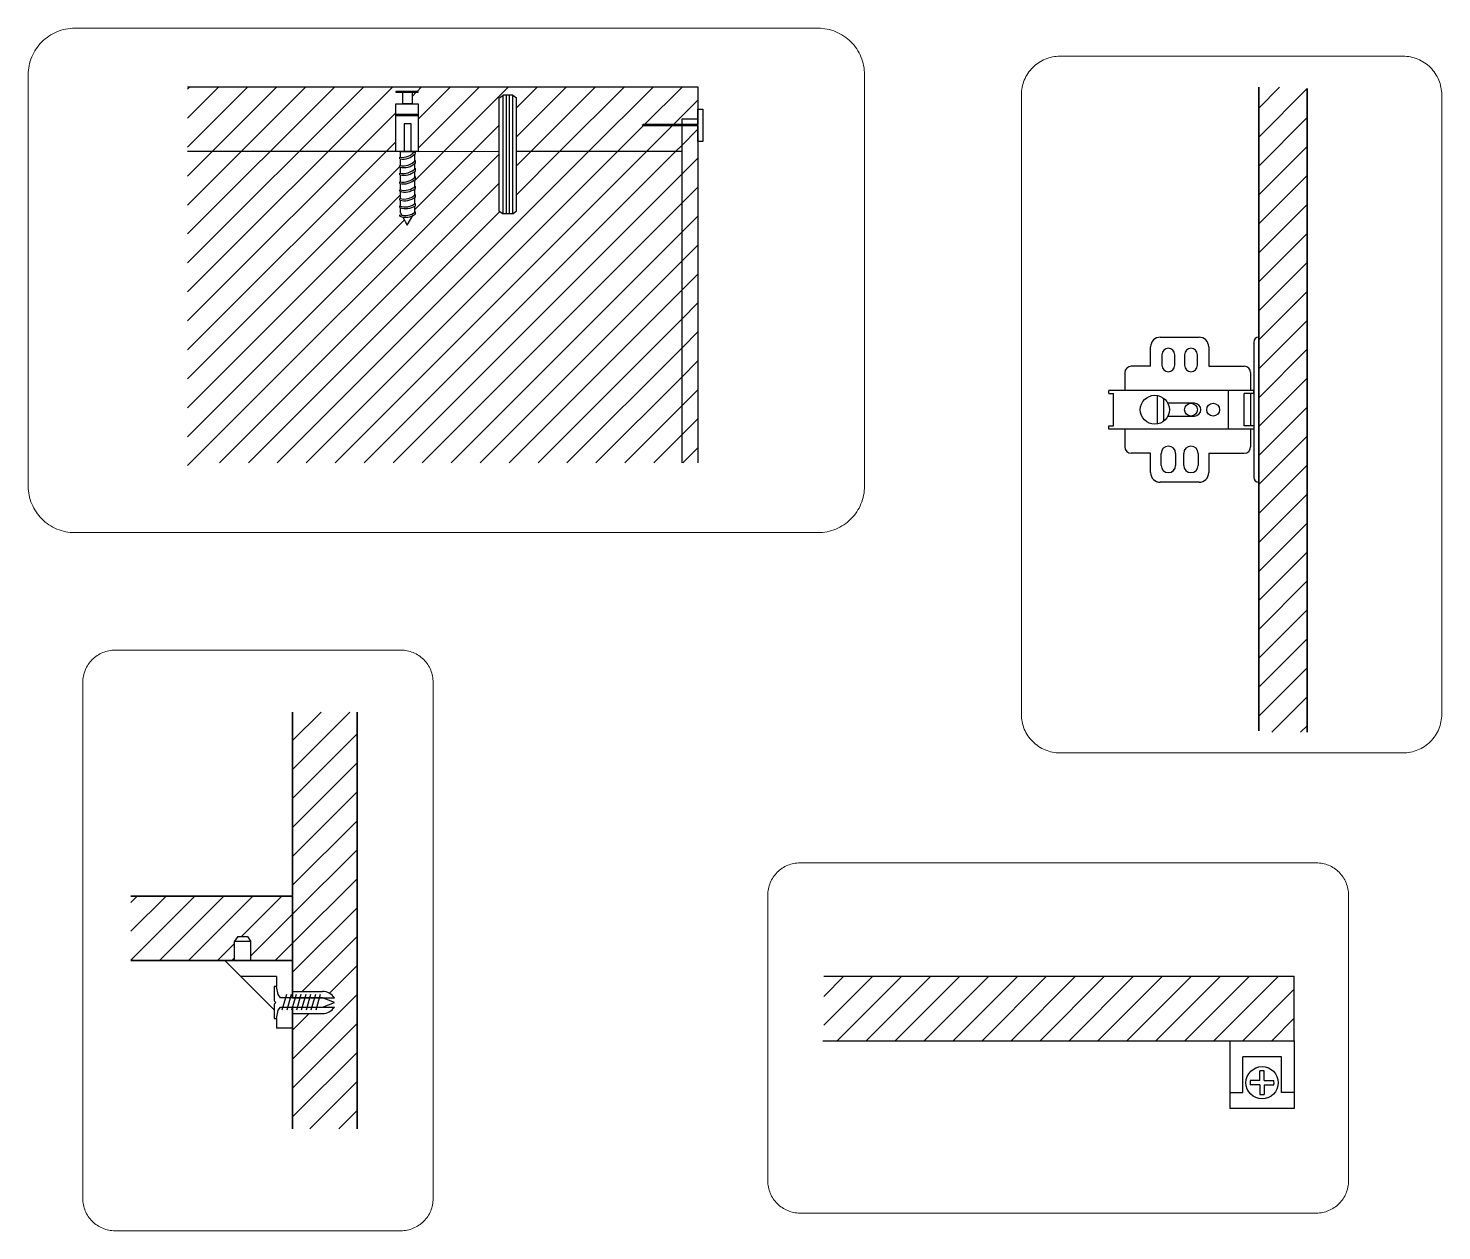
# Model space of a CAD drawing. Header units: millimetres. Extents: x 504 to 1777, y -463 to 772.
# Drawn here: x 1733.3 to 1777.12, y 593.77 to 631.06 of the extents above; entities that cross this region are included whole.
import ezdxf

# ---------------------------------------------------------------- set-up
doc = ezdxf.new("R2010")
doc.units = ezdxf.units.MM
doc.linetypes.add('CENTER2', pattern=[1.125, 0.75, -0.125, 0.125, -0.125])
for name, color, linetype, lineweight in [('A-ANNO-SYMB', 3, 'Continuous', 18), ('A-SECT A-MCUT', 7, 'Continuous', 35), ('A-SECT-MCUT', 7, 'Continuous', 35), ('A-SECT-MCUT1', 7, 'Continuous', 25)]:
    doc.layers.add(name, color=color, linetype=linetype, lineweight=lineweight)
doc.layers.add('particolari', color=6, linetype='Continuous')

msp = doc.modelspace()

# ---------------------------------------------------------------- linework, layer by layer
at = {"layer": 'A-ANNO-SYMB', "linetype": 'CENTER2', "ltscale": 40}
for points in [[(1759.223, 619.86), (1759.223, 629.616, 0.414214), (1757.783, 631.056), (1734.737, 631.056, 0.414214), (1733.297, 629.616), (1733.297, 619.737), (1733.297, 616.857, 0.414214), (1734.737, 615.417), (1748.423, 615.417), (1757.783, 615.417, 0.414214), (1759.223, 616.857)], [(1767.788, 608.585), (1775.918, 608.585, 0.414214), (1777.118, 609.785), (1777.118, 628.99, 0.414214), (1775.918, 630.19), (1767.686, 630.19), (1765.286, 630.19, 0.414214), (1764.086, 628.99), (1764.086, 617.585), (1764.086, 609.785, 0.414214), (1765.286, 608.585)], [(1738.074, 593.767), (1744.849, 593.767, 0.414214), (1745.849, 594.767), (1745.849, 610.771, 0.414214), (1744.849, 611.771), (1737.989, 611.771), (1735.989, 611.771, 0.414214), (1734.989, 610.771), (1734.989, 601.267), (1734.989, 594.767, 0.414214), (1735.989, 593.767)], [(1756.225, 602.09), (1756.225, 595.315, 0.414214), (1757.225, 594.315), (1773.229, 594.315, 0.414214), (1774.229, 595.315), (1774.229, 602.175), (1774.229, 604.175, 0.414214), (1773.229, 605.175), (1763.725, 605.175), (1757.225, 605.175, 0.414214), (1756.225, 604.175)]]:
    msp.add_lwpolyline(points, format="xyb", close=True, dxfattribs=at)
at = {"layer": 'A-SECT A-MCUT', "linetype": 'Continuous'}
for p, q in [((1738.237, 629.168), (1738.309, 629.24)), ((1738.237, 628.27), (1739.207, 629.24)), ((1738.237, 627.371), (1740.105, 629.24)), ((1738.237, 626.473), (1741.003, 629.24)), ((1738.237, 625.575), (1741.901, 629.24)), ((1738.237, 624.677), (1742.799, 629.24)), ((1738.237, 623.779), (1743.697, 629.24)), ((1738.237, 622.881), (1744.595, 629.24)), ((1745.199, 628.945), (1745.324, 629.07)), ((1745.274, 626.326), (1748.187, 629.24)), ((1745.35, 629.096), (1745.493, 629.24)), ((1745.39, 628.238), (1746.391, 629.24)), ((1745.39, 627.34), (1747.289, 629.24)), ((1748.434, 628.588), (1749.085, 629.24)), ((1748.434, 627.69), (1749.984, 629.24)), ((1748.885, 627.243), (1750.882, 629.24)), ((1749.782, 627.242), (1751.78, 629.24)), ((1750.68, 627.242), (1752.678, 629.24)), ((1752.404, 628.068), (1753.576, 629.24)), ((1738.237, 621.983), (1744.69, 628.436)), ((1753.302, 628.068), (1754.058, 628.823)), ((1745.274, 625.428), (1747.888, 628.042)), ((1751.577, 627.241), (1752.364, 628.028)), ((1752.474, 627.24), (1753.262, 628.028)), ((1753.711, 628.028), (1753.711, 628.028)), ((1738.237, 621.085), (1744.69, 627.538)), ((1753.558, 627.425), (1754.058, 627.925)), ((1738.237, 617.493), (1747.888, 627.144)), ((1741.018, 617.58), (1750.68, 627.242)), ((1741.917, 617.58), (1751.577, 627.241)), ((1742.815, 617.58), (1752.474, 627.24)), ((1743.713, 617.58), (1753.372, 627.24)), ((1748.434, 627.241), (1748.436, 627.243)), ((1748.434, 626.792), (1748.885, 627.243)), ((1748.434, 625.894), (1749.782, 627.242)), ((1753.372, 627.24), (1753.558, 627.425)), ((1738.237, 620.187), (1744.816, 626.766)), ((1753.558, 626.527), (1754.058, 627.027)), ((1739.222, 617.58), (1747.888, 626.246)), ((1744.611, 617.58), (1753.558, 626.527)), ((1738.237, 619.289), (1744.842, 625.894)), ((1753.558, 625.629), (1754.058, 626.129)), ((1740.12, 617.58), (1747.914, 625.374)), ((1745.509, 617.58), (1753.558, 625.629)), ((1738.237, 618.391), (1744.957, 625.111)), ((1753.558, 624.731), (1754.058, 625.231)), ((1746.407, 617.58), (1753.558, 624.731)), ((1753.558, 623.833), (1754.058, 624.333)), ((1747.305, 617.58), (1753.558, 623.833)), ((1753.558, 622.935), (1754.058, 623.435)), ((1748.203, 617.58), (1753.558, 622.935)), ((1753.558, 622.037), (1754.058, 622.537)), ((1749.101, 617.58), (1753.558, 622.037)), ((1753.558, 621.139), (1754.058, 621.639)), ((1749.999, 617.58), (1753.558, 621.139)), ((1753.558, 620.241), (1754.058, 620.741)), ((1750.897, 617.58), (1753.558, 620.241)), ((1753.558, 619.343), (1754.058, 619.843)), ((1751.795, 617.58), (1753.558, 619.343)), ((1753.558, 618.445), (1754.058, 618.945)), ((1752.693, 617.58), (1753.558, 618.445)), ((1753.592, 617.581), (1754.058, 618.047))]:
    msp.add_line(p, q, dxfattribs=at)
at = {"layer": 'A-SECT A-MCUT'}
for p, q in [((1771.443, 609.273), (1771.443, 629.227)), ((1772.943, 629.183), (1772.943, 609.227))]:
    msp.add_line(p, q, dxfattribs=at)
at = {"layer": 'A-SECT-MCUT', "linetype": 'Continuous', "lineweight": 13}
for p, q in [((1741.492, 608.969), (1742.373, 609.85)), ((1741.492, 608.071), (1743.271, 609.85)), ((1741.492, 607.173), (1743.492, 609.173)), ((1741.492, 606.275), (1743.492, 608.275)), ((1741.492, 605.377), (1743.492, 607.377)), ((1741.492, 604.479), (1743.492, 606.479)), ((1741.492, 603.581), (1743.492, 605.581)), ((1741.492, 602.683), (1743.492, 604.683)), ((1736.475, 603.951), (1736.67, 604.146)), ((1736.475, 603.053), (1737.568, 604.146)), ((1736.475, 602.155), (1738.466, 604.146)), ((1737.364, 602.146), (1739.364, 604.146)), ((1738.262, 602.146), (1740.262, 604.146)), ((1739.91, 602.896), (1741.16, 604.146)), ((1740.192, 602.281), (1741.492, 603.581)), ((1741.492, 601.785), (1743.492, 603.785)), ((1739.16, 602.146), (1739.692, 602.679)), ((1740.956, 602.146), (1741.492, 602.683)), ((1741.793, 601.188), (1743.492, 602.887)), ((1739.609, 602.146), (1739.692, 602.23)), ((1742.637, 601.133), (1743.492, 601.989)), ((1741.492, 599.091), (1743.492, 601.091)), ((1741.492, 599.989), (1742.009, 600.505)), ((1741.492, 598.193), (1743.492, 600.193)), ((1741.492, 597.295), (1743.492, 599.295)), ((1742.024, 596.928), (1743.492, 598.397)), ((1742.922, 596.928), (1743.492, 597.499))]:
    msp.add_line(p, q, dxfattribs=at)
at = {"layer": 'A-SECT-MCUT'}
for p, q in [((1736.475, 604.146), (1741.492, 604.146)), ((1736.475, 602.146), (1741.492, 602.146)), ((1741.492, 600.705), (1741.492, 600.046))]:
    msp.add_line(p, q, dxfattribs=at)
for points in [[(1741.492, 609.85), (1741.492, 600.988)], [(1743.492, 596.928), (1743.492, 609.85)], [(1741.492, 600.718), (1741.492, 596.928)]]:
    msp.add_lwpolyline(points, dxfattribs=at)
at = {"layer": 'A-SECT-MCUT1'}
for p, q in [((1738.237, 629.24), (1754.058, 629.24)), ((1754.058, 629.24), (1754.058, 628.068)), ((1754.058, 628.24), (1753.558, 628.24)), ((1753.558, 628.24), (1753.558, 628.068)), ((1753.558, 628.028), (1753.558, 627.24)), ((1754.058, 628.028), (1754.058, 617.58)), ((1738.237, 627.24), (1744.688, 627.24)), ((1745.39, 627.237), (1747.888, 627.24)), ((1748.434, 627.243), (1753.558, 627.24)), ((1753.558, 627.24), (1753.558, 617.581)), ((1757.961, 601.657), (1772.548, 601.657)), ((1772.548, 599.657), (1772.548, 601.657)), ((1757.93, 599.657), (1772.548, 599.657))]:
    msp.add_line(p, q, dxfattribs=at)
at = {"layer": 'A-SECT-MCUT1', "linetype": 'Continuous', "lineweight": 13}
for p, q in [((1771.443, 628.581), (1772.09, 629.227)), ((1771.443, 627.683), (1772.943, 629.183)), ((1771.443, 626.784), (1772.943, 628.284)), ((1771.443, 625.886), (1772.943, 627.386)), ((1771.443, 624.988), (1772.943, 626.488)), ((1771.443, 624.09), (1772.943, 625.59)), ((1771.443, 623.192), (1772.943, 624.692)), ((1771.443, 622.294), (1772.943, 623.794)), ((1771.443, 621.396), (1772.943, 622.896)), ((1771.443, 620.498), (1772.943, 621.998)), ((1771.443, 619.6), (1772.943, 621.1)), ((1771.443, 618.702), (1772.943, 620.202)), ((1771.443, 617.804), (1772.943, 619.304)), ((1771.443, 616.906), (1772.943, 618.406)), ((1771.443, 616.008), (1772.943, 617.508)), ((1771.443, 615.11), (1772.943, 616.61)), ((1771.443, 614.212), (1772.943, 615.712)), ((1771.443, 613.314), (1772.943, 614.814)), ((1771.443, 612.416), (1772.943, 613.916)), ((1771.443, 611.518), (1772.943, 613.018)), ((1771.443, 610.62), (1772.943, 612.12)), ((1771.443, 609.722), (1772.943, 611.222)), ((1771.846, 609.227), (1772.943, 610.324)), ((1772.744, 609.227), (1772.943, 609.426)), ((1757.961, 601.036), (1758.583, 601.657)), ((1757.961, 600.138), (1759.481, 601.657)), ((1758.379, 599.657), (1760.379, 601.657)), ((1759.277, 599.657), (1761.277, 601.657)), ((1760.175, 599.657), (1762.175, 601.657)), ((1761.073, 599.657), (1763.073, 601.657)), ((1761.971, 599.657), (1763.971, 601.657)), ((1762.869, 599.657), (1764.869, 601.657)), ((1763.767, 599.657), (1765.767, 601.657)), ((1764.665, 599.657), (1766.665, 601.657)), ((1765.563, 599.657), (1767.563, 601.657)), ((1766.461, 599.657), (1768.461, 601.657)), ((1767.359, 599.657), (1769.359, 601.657)), ((1768.257, 599.657), (1770.257, 601.657)), ((1769.155, 599.657), (1771.155, 601.657)), ((1770.053, 599.657), (1772.053, 601.657)), ((1770.951, 599.657), (1772.548, 601.254)), ((1771.849, 599.657), (1772.548, 600.356))]:
    msp.add_line(p, q, dxfattribs=at)
at = {"layer": 'particolari', "linetype": 'Continuous'}
for p, q in [((1745.39, 629.096), (1744.69, 629.096)), ((1744.69, 629.096), (1744.69, 629.07)), ((1744.69, 629.07), (1745.39, 629.07)), ((1744.91, 628.712), (1744.91, 629.07)), ((1744.91, 629.07), (1745.199, 629.07)), ((1745.199, 629.07), (1745.199, 628.712)), ((1745.39, 629.07), (1745.39, 629.096)), ((1744.69, 628.249), (1744.69, 628.712)), ((1744.69, 628.712), (1745.39, 628.712)), ((1745.199, 628.712), (1744.91, 628.712)), ((1745.39, 628.712), (1745.39, 628.249)), ((1745.39, 628.385), (1744.69, 628.385)), ((1744.69, 628.385), (1744.69, 628.355)), ((1744.69, 628.355), (1745.39, 628.355)), ((1744.69, 627.237), (1744.69, 628.249)), ((1745.169, 628.096), (1744.949, 628.096)), ((1744.949, 628.096), (1744.949, 627.237)), ((1745.169, 627.237), (1745.169, 628.096)), ((1745.39, 628.355), (1745.39, 628.385)), ((1745.39, 628.249), (1745.39, 627.237)), ((1745.39, 627.237), (1744.69, 627.237)), ((1744.842, 627.053), (1744.842, 627.237)), ((1744.842, 627.237), (1745.274, 627.237)), ((1744.949, 627.237), (1745.169, 627.237)), ((1745.274, 627.237), (1745.274, 627.229)), ((1745.274, 627.151), (1745.274, 626.933)), ((1745.298, 627.178), (1745.298, 627.237)), ((1744.816, 627.006), (1744.816, 627.056)), ((1744.816, 626.751), (1744.816, 626.799)), ((1744.842, 626.795), (1744.842, 627.002)), ((1744.842, 626.557), (1744.842, 626.745)), ((1745.274, 626.858), (1745.274, 626.692)), ((1745.298, 626.88), (1745.298, 626.957)), ((1745.298, 626.64), (1745.298, 626.717)), ((1744.816, 626.513), (1744.816, 626.561)), ((1744.816, 626.241), (1744.816, 626.29)), ((1744.842, 626.286), (1744.842, 626.507)), ((1744.842, 626.043), (1744.842, 626.236)), ((1745.274, 626.619), (1745.274, 626.433)), ((1745.274, 626.358), (1745.274, 626.14)), ((1745.298, 626.381), (1745.298, 626.459)), ((1744.816, 626.003), (1744.816, 626.049)), ((1744.816, 625.73), (1744.816, 625.777)), ((1744.842, 625.771), (1744.842, 625.995)), ((1745.274, 626.07), (1745.274, 625.879)), ((1745.274, 625.808), (1745.274, 625.606)), ((1745.298, 626.088), (1745.298, 626.16)), ((1745.298, 625.827), (1745.298, 625.9)), ((1744.816, 625.5), (1744.816, 625.545)), ((1744.842, 625.537), (1744.842, 625.723)), ((1744.842, 625.329), (1744.842, 625.49)), ((1744.842, 625.329), (1744.88, 625.255)), ((1745.274, 625.538), (1745.274, 625.344)), ((1745.298, 625.554), (1745.298, 625.624)), ((1745.298, 625.292), (1745.298, 625.363)), ((1744.816, 625.226), (1744.816, 625.272)), ((1744.909, 625.201), (1745.043, 624.948)), ((1745.043, 624.948), (1745.224, 625.247))]:
    msp.add_line(p, q, dxfattribs=at)
at = {"layer": 'particolari'}
for p, q in [((1744.69, 629.096), (1745.04, 629.096)), ((1745.39, 629.096), (1745.04, 629.096)), ((1747.888, 628.885), (1748.019, 628.984)), ((1747.888, 628.885), (1747.888, 625.392)), ((1748.019, 625.301), (1748.019, 628.984)), ((1748.315, 628.984), (1748.019, 628.984)), ((1748.121, 625.301), (1748.121, 628.984)), ((1748.215, 625.301), (1748.215, 628.984)), ((1748.315, 625.301), (1748.315, 628.984)), ((1748.315, 628.984), (1748.434, 628.894)), ((1748.434, 625.392), (1748.434, 628.894)), ((1752.328, 628.048), (1752.358, 628.068)), ((1752.358, 628.028), (1752.328, 628.048)), ((1754.058, 628.068), (1752.358, 628.068)), ((1754.058, 628.028), (1752.358, 628.028)), ((1747.888, 625.392), (1748.019, 625.301)), ((1747.888, 625.392), (1747.888, 625.392)), ((1748.315, 625.301), (1748.434, 625.392)), ((1748.315, 625.301), (1748.019, 625.301)), ((1768.393, 621.477), (1769.593, 621.477)), ((1771.443, 621.477), (1771.443, 621.477)), ((1768.093, 620.577), (1768.093, 621.177)), ((1769.893, 621.177), (1769.893, 620.577)), ((1771.293, 621.327), (1771.293, 617.127)), ((1768.093, 620.577), (1767.493, 620.577)), ((1768.443, 620.932), (1768.443, 620.604)), ((1768.843, 620.604), (1768.843, 620.932)), ((1769.143, 620.932), (1769.143, 620.604)), ((1769.543, 620.604), (1769.543, 620.932)), ((1769.893, 620.577), (1770.993, 620.577)), ((1767.293, 620.377), (1767.293, 619.827)), ((1771.193, 620.377), (1771.193, 619.827)), ((1771.293, 619.827), (1766.793, 619.827)), ((1766.793, 619.727), (1766.793, 619.827)), ((1766.793, 619.727), (1766.943, 619.727)), ((1766.943, 618.727), (1766.943, 619.727)), ((1768.293, 619.672), (1768.293, 618.783)), ((1770.501, 619.827), (1770.501, 618.627)), ((1771.293, 619.727), (1770.993, 619.727)), ((1770.993, 618.727), (1770.993, 619.727)), ((1771.193, 619.727), (1771.193, 618.727)), ((1771.293, 619.727), (1771.293, 619.827)), ((1768.493, 619.587), (1768.493, 618.867)), ((1769.45, 619.427), (1768.626, 619.427)), ((1768.626, 619.027), (1769.45, 619.027)), ((1766.793, 618.627), (1766.793, 618.727)), ((1766.793, 618.727), (1766.943, 618.727)), ((1771.293, 618.627), (1766.793, 618.627)), ((1767.293, 618.627), (1767.293, 618.077)), ((1771.293, 618.727), (1770.993, 618.727)), ((1771.193, 618.627), (1771.193, 618.077)), ((1771.293, 618.727), (1771.293, 618.627)), ((1768.093, 617.877), (1767.493, 617.877)), ((1768.093, 617.277), (1768.093, 617.877)), ((1768.418, 617.502), (1768.418, 617.871)), ((1768.868, 617.871), (1768.868, 617.502)), ((1769.118, 617.502), (1769.118, 617.871)), ((1769.568, 617.871), (1769.568, 617.502)), ((1769.893, 617.877), (1769.893, 617.277)), ((1769.893, 617.877), (1770.993, 617.877)), ((1769.593, 616.977), (1768.393, 616.977)), ((1771.443, 616.977), (1771.443, 616.977)), ((1739.792, 602.896), (1739.692, 602.746)), ((1739.692, 602.146), (1739.692, 602.746)), ((1739.692, 602.746), (1740.192, 602.746)), ((1739.792, 602.896), (1740.092, 602.896)), ((1740.092, 602.896), (1740.192, 602.746)), ((1740.192, 602.746), (1740.192, 602.146)), ((1741.492, 602.146), (1739.392, 602.146)), ((1740.919, 600.619), (1739.392, 602.146)), ((1741.492, 602.146), (1741.492, 600.988)), ((1740.992, 601.646), (1739.892, 601.646)), ((1740.992, 601.646), (1740.992, 601.346)), ((1740.919, 600.896), (1740.969, 600.846)), ((1740.969, 600.846), (1740.919, 600.796)), ((1741.3, 601.088), (1741.16, 600.605)), ((1741.45, 601.088), (1741.31, 600.605)), ((1741.6, 601.088), (1741.46, 600.605)), ((1741.492, 601.188), (1742.421, 601.188)), ((1741.492, 600.988), (1742.787, 600.988)), ((1741.75, 601.088), (1741.61, 600.605)), ((1741.9, 601.088), (1741.76, 600.605)), ((1742.05, 601.088), (1741.91, 600.605)), ((1742.2, 601.088), (1742.06, 600.605)), ((1742.35, 601.088), (1742.21, 600.605)), ((1740.992, 600.346), (1740.992, 600.046)), ((1741.489, 600.705), (1742.787, 600.705)), ((1741.492, 600.505), (1742.421, 600.505)), ((1741.492, 600.046), (1740.992, 600.046)), ((1770.548, 599.657), (1770.548, 597.557)), ((1772.548, 599.657), (1772.548, 597.557)), ((1772.148, 599.157), (1770.948, 599.157)), ((1770.948, 598.057), (1770.948, 599.157)), ((1772.148, 598.057), (1772.148, 599.157)), ((1771.482, 598.423), (1771.482, 598.721)), ((1771.614, 598.423), (1771.614, 598.721)), ((1771.482, 598.423), (1771.184, 598.423)), ((1771.482, 598.291), (1771.184, 598.291)), ((1771.482, 598.291), (1771.482, 597.993)), ((1771.614, 598.423), (1771.912, 598.423)), ((1771.614, 598.291), (1771.614, 597.993)), ((1771.614, 598.291), (1771.912, 598.291)), ((1770.548, 598.057), (1770.948, 598.057)), ((1772.548, 598.057), (1772.148, 598.057)), ((1772.548, 597.557), (1770.548, 597.557))]:
    msp.add_line(p, q, dxfattribs=at)
msp.add_lwpolyline([(1754.058, 628.548), (1754.208, 628.548), (1754.208, 627.548), (1754.058, 627.548)], close=True, dxfattribs=at)
for points in [[(1740.992, 601.346), (1740.919, 601.346), (1740.919, 600.896)], [(1742.421, 600.988), (1741.119, 600.988), (1741.046, 601.088), (1740.992, 601.346)], [(1740.919, 600.796), (1740.919, 600.346), (1740.992, 600.346), (1741.046, 600.605), (1741.119, 600.705), (1742.421, 600.705)], [(1742.421, 600.705), (1742.787, 600.846), (1742.421, 600.988)]]:
    msp.add_lwpolyline(points, dxfattribs=at)
for centre, radius in [((1768.223, 619.227), 0.45), ((1769.343, 619.227), 0.2), ((1770.031, 619.227), 0.2), ((1771.548, 598.357), 0.5)]:
    msp.add_circle(centre, radius, dxfattribs=at)
at = {"layer": 'particolari', "linetype": 'Continuous'}
for centre, start, end in [((1744.885, 627.565), 262.2956, 320.2539), ((1744.908, 627.511), 259.7318, 319.4371), ((1744.918, 627.303), 258.5918, 317.7443), ((1744.94, 627.249), 255.9958, 314.1035), ((1744.92, 627.064), 258.3615, 317.4099), ((1744.942, 627.011), 255.7631, 313.7901), ((1744.909, 626.795), 259.5682, 319.1903), ((1744.932, 626.742), 256.9818, 315.4542), ((1744.956, 626.543), 254.2176, 311.7564), ((1744.978, 626.49), 251.568, 308.4456), ((1744.945, 626.274), 255.4447, 313.3644), ((1744.968, 626.22), 252.812, 309.9741), ((1744.984, 626.03), 250.9361, 307.6855), ((1745.006, 625.977), 248.2339, 304.5505), ((1744.973, 625.761), 252.1845, 309.1977), ((1744.996, 625.707), 249.5037, 306.0012)]:
    msp.add_arc(centre, 0.514, start, end, dxfattribs=at)
at = {"layer": 'particolari'}
for centre, radius, start, end in [((1768.393, 621.177), 0.3, 90, 180), ((1769.593, 621.177), 0.3, 0, 90), ((1771.443, 621.327), 0.15, 90, 180), ((1768.643, 620.932), 0.2, 90, 180), ((1768.643, 620.932), 0.2, 0, 90), ((1769.343, 620.932), 0.2, 90, 180), ((1769.343, 620.932), 0.2, 0, 90), ((1767.493, 620.377), 0.2, 90, 180), ((1768.643, 620.604), 0.2, 180, 270), ((1768.643, 620.604), 0.2, 270, 0), ((1769.343, 620.604), 0.2, 180, 270), ((1769.343, 620.604), 0.2, 270, 0), ((1770.993, 620.377), 0.2, 0, 90), ((1769.45, 619.227), 0.2, 0, 90), ((1769.45, 619.227), 0.2, 270, 0), ((1767.493, 618.077), 0.2, 180, 270), ((1768.643, 617.871), 0.225, 90, 180), ((1768.643, 617.871), 0.225, 0, 90), ((1769.343, 617.871), 0.225, 90, 180), ((1769.343, 617.871), 0.225, 0, 90), ((1770.993, 618.077), 0.2, 270, 0), ((1768.643, 617.502), 0.225, 180, 270), ((1768.643, 617.502), 0.225, 270, 0), ((1769.343, 617.502), 0.225, 180, 270), ((1769.343, 617.502), 0.225, 270, 0), ((1768.393, 617.277), 0.3, 180, 270), ((1769.593, 617.277), 0.3, 270, 0), ((1771.443, 617.127), 0.15, 180, 270), ((1742.431, 600.772), 0.416, 31.2806, 91.4609), ((1742.431, 600.921), 0.416, 268.5401, 328.7203), ((1771.548, 598.357), 0.37, 79.7597, 100.2403), ((1771.548, 598.357), 0.37, 169.7597, 190.2403), ((1771.548, 598.357), 0.37, 349.7597, 10.2403), ((1771.548, 598.357), 0.37, 259.7597, 280.2403)]:
    msp.add_arc(centre, radius, start, end, dxfattribs=at)

doc.saveas('drawing.dxf')
